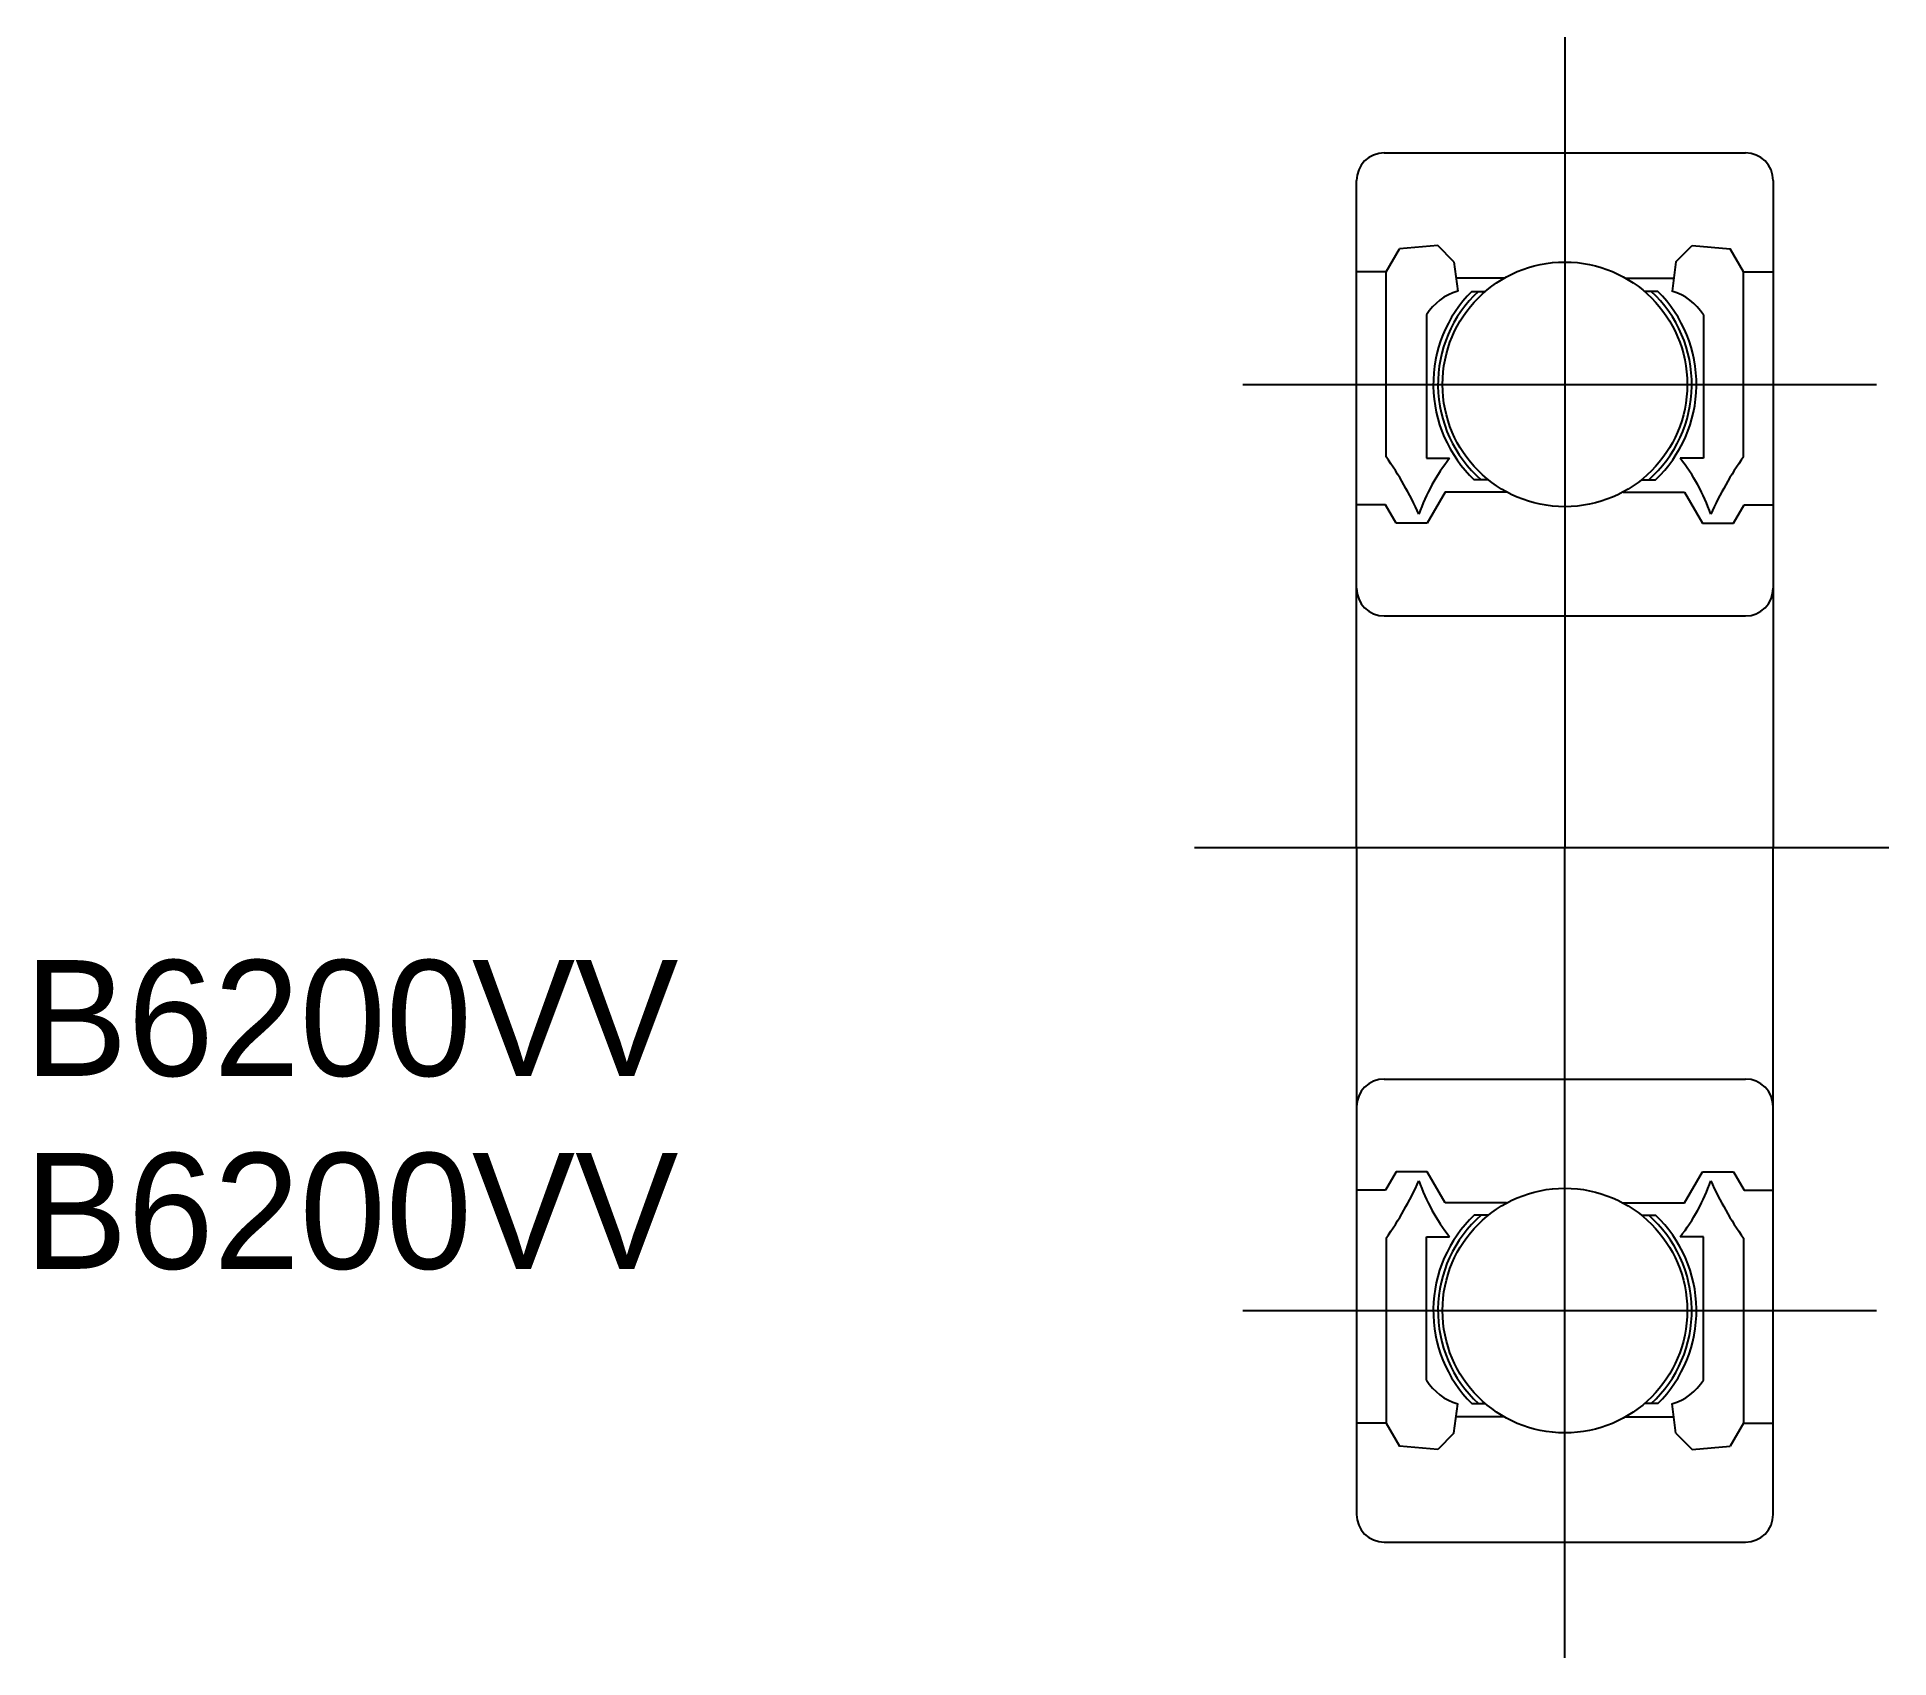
# Model space of a CAD drawing. Extents: x 723.9 to 763.8, y 608.7 to 643.7.
import ezdxf

# ---------------------------------------------------------------- set-up
doc = ezdxf.new("R2010")
doc.units = 0
doc.linetypes.add('CENTER', pattern=[50.8, 31.75, -6.35, 6.35, -6.35])
doc.layers.get('0').update_dxf_attribs({"linetype": 'CONTINUOUS'})
doc.layers.add('CENTER', color=1, linetype='CENTER')

msp = doc.modelspace()

# ---------------------------------------------------------------- linework, layer by layer
at = {"color": 7, "linetype": 'CONTINUOUS'}
for p, q in [((752.95, 641.192), (760.75, 641.192)), ((752.35, 626.192), (752.35, 640.592)), ((761.35, 640.592), (761.35, 626.192)), ((754.103, 639.192), (753.278, 639.119)), ((754.455, 638.841), (754.103, 639.192)), ((759.245, 638.841), (759.597, 639.192)), ((759.597, 639.192), (760.422, 639.119)), ((752.993, 638.625), (753.278, 639.119)), ((754.455, 638.841), (754.536, 638.206)), ((759.245, 638.841), (759.164, 638.206)), ((760.707, 638.625), (760.422, 639.119)), ((752.993, 638.625), (752.35, 638.625)), ((752.993, 634.626), (752.993, 638.625)), ((755.535, 638.484), (754.5, 638.484)), ((758.165, 638.484), (759.2, 638.484)), ((760.707, 638.625), (761.35, 638.625)), ((760.707, 634.626), (760.707, 638.625)), ((753.858, 637.691), (753.858, 634.597)), ((759.842, 637.691), (759.842, 634.597)), ((753.858, 634.597), (754.358, 634.597)), ((759.842, 634.597), (759.342, 634.597)), ((752.976, 633.588), (752.35, 633.588)), ((753.205, 633.192), (752.976, 633.588)), ((754.268, 633.868), (753.878, 633.192)), ((759.432, 633.868), (759.822, 633.192)), ((760.495, 633.192), (760.724, 633.588)), ((760.724, 633.588), (761.35, 633.588)), ((753.878, 633.192), (753.205, 633.192)), ((759.822, 633.192), (760.495, 633.192)), ((752.35, 626.192), (752.35, 611.792)), ((761.35, 611.792), (761.35, 626.192)), ((752.95, 621.192), (760.75, 621.192)), ((753.205, 619.192), (752.976, 618.795)), ((753.878, 619.192), (753.205, 619.192)), ((754.268, 618.516), (753.878, 619.192)), ((759.432, 618.516), (759.822, 619.192)), ((759.822, 619.192), (760.495, 619.192)), ((760.495, 619.192), (760.724, 618.795)), ((752.976, 618.795), (752.35, 618.795)), ((760.724, 618.795), (761.35, 618.795)), ((752.993, 617.758), (752.993, 613.758)), ((753.858, 614.693), (753.858, 617.787)), ((753.858, 617.787), (754.358, 617.787)), ((759.842, 617.787), (759.342, 617.787)), ((759.842, 614.693), (759.842, 617.787)), ((760.707, 617.758), (760.707, 613.758)), ((754.455, 613.543), (754.536, 614.178)), ((759.245, 613.543), (759.164, 614.178)), ((752.993, 613.758), (752.35, 613.758)), ((752.993, 613.758), (753.278, 613.265)), ((755.535, 613.9), (754.5, 613.9)), ((758.165, 613.9), (759.2, 613.9)), ((760.707, 613.758), (760.422, 613.265)), ((760.707, 613.758), (761.35, 613.758)), ((754.103, 613.192), (753.278, 613.265)), ((754.455, 613.543), (754.103, 613.192)), ((759.245, 613.543), (759.597, 613.192)), ((759.597, 613.192), (760.422, 613.265)), ((752.95, 611.192), (760.75, 611.192))]:
    msp.add_line(p, q, dxfattribs=at)
for p, q in [((754.839, 638.2), (755.133, 638.2)), ((754.839, 638.2), (755.133, 638.2)), ((758.861, 638.2), (758.567, 638.2)), ((758.861, 638.2), (758.567, 638.2)), ((755.194, 634.132), (754.891, 634.132)), ((758.505, 634.132), (758.809, 634.132)), ((755.592, 633.868), (754.268, 633.868)), ((758.108, 633.868), (759.432, 633.868)), ((752.95, 631.192), (760.75, 631.192)), ((755.592, 618.516), (754.268, 618.516)), ((758.108, 618.516), (759.432, 618.516)), ((755.194, 618.251), (754.891, 618.251)), ((758.505, 618.251), (758.809, 618.251)), ((754.839, 614.183), (755.133, 614.183)), ((754.839, 614.183), (755.133, 614.183)), ((758.861, 614.183), (758.567, 614.183)), ((758.861, 614.183), (758.567, 614.183))]:
    msp.add_line(p, q)
for centre in [(756.85, 636.192), (756.85, 616.192)]:
    msp.add_circle(centre, 2.642, dxfattribs=at)
for centre, radius, start, end in [((752.95, 640.592), 0.6, 90, 180), ((760.75, 640.592), 0.6, 0, 90), ((754.87, 637.064), 1.19, 106.2645, 148.2193), ((756.85, 636.192), 2.842, 135.0413, 226.4324), ((756.85, 636.192), 2.742, 132.9151, 228.6756), ((756.85, 636.192), 2.742, 311.3244, 47.0849), ((756.85, 636.192), 2.842, 313.5676, 44.9587), ((758.83, 637.064), 1.19, 31.7807, 73.7355), ((746.711, 630.221), 7.672, 24.3971, 35.0371), ((757.697, 631.986), 4.238, 141.9772, 160.6582), ((756.003, 631.986), 4.238, 19.3418, 38.0228), ((766.989, 630.221), 7.672, 144.9629, 155.6029), ((752.95, 631.792), 0.6, 180, 270), ((760.75, 631.792), 0.6, 270, 0), ((752.95, 620.592), 0.6, 90, 180), ((760.75, 620.592), 0.6, 0, 90), ((746.711, 622.162), 7.672, 324.9629, 335.6029), ((757.697, 620.397), 4.238, 199.3418, 218.0228), ((756.003, 620.397), 4.238, 321.9772, 340.6582), ((766.989, 622.162), 7.672, 204.3971, 215.0371), ((756.85, 616.192), 2.842, 133.5676, 224.9587), ((756.85, 616.192), 2.742, 131.3244, 227.0849), ((756.85, 616.192), 2.742, 312.9151, 48.6756), ((756.85, 616.192), 2.842, 315.0413, 46.4324), ((754.87, 615.32), 1.19, 211.7807, 253.7355), ((758.83, 615.32), 1.19, 286.2645, 328.2193), ((752.95, 611.792), 0.6, 180, 270), ((760.75, 611.792), 0.6, 270, 0)]:
    msp.add_arc(centre, radius, start, end, dxfattribs=at)
at = {"layer": 'CENTER', "color": 1, "linetype": 'CENTER'}
for p, q in [((756.85, 643.692), (756.85, 626.192)), ((749.897, 636.192), (763.58, 636.192)), ((748.85, 626.192), (763.85, 626.192)), ((756.85, 608.692), (756.85, 626.192)), ((749.897, 616.192), (763.58, 616.192))]:
    msp.add_line(p, q, dxfattribs=at)

# ---------------------------------------------------------------- texts
at = {"color": 7, "linetype": 'CONTINUOUS'}
for p in [(723.577, 621.26), (723.577, 617.094)]:
    msp.add_text('B6200VV', height=2.5, dxfattribs=at).set_placement(p)

doc.saveas('drawing.dxf')
